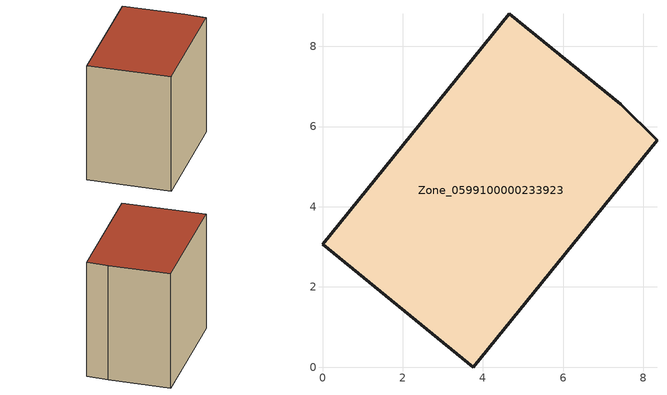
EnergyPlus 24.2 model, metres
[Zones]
Zone_0599100000233923
 floor ground (C_G): 0,3.06 4.66,8.81 7.43,6.55 8.34,5.66 3.75,0 z0
 wall outside (C_F): 4.66,8.81 0,3.06 3.75,0 8.34,5.66 7.43,6.55 4.66,8.81 z0:7.1
 roof outside (C_R): 8.34,5.66 7.43,6.55 4.66,8.81 0,3.06 3.75,0 z7.1
[BUILDING]
Pand.0599100000233923: North Axis=0; Terrain=City; Loads Convergence Tolerance Value=0.04; Temperature Convergence Tolerance Value=0.4; Solar Distribution=FullExterior; Maximum Number of Warmup Days=25; Minimum Number of Warmup Days=1
[Site:Location]
Rotterdam.The.Hague.AP_ZH_NLD Design_Conditions: Latitude=51.96; Longitude=4.45; Time Zone=1; Elevation=-4.5
[SITE:GROUNDTEMPERATURE:BUILDINGSURFACE]
18, 18, 18, 18, 18, 18, 18, 18, 18, 18, 18, 18
[MATERIAL] Thermal Absorptance=0.9; Solar Absorptance=0.7; Visible Absorptance=0.7
Name | Roughness | Thickness | Conductivity | Density | Specific Heat
G.TI.1946-1964 | MediumSmooth | 0.15 | 1 | 540 | 1210
F.TI.1946-1964 | Rough | 0.3 | 0.857143 | 1920 | 840
R.TI.1946-1964 | MediumRough | 0.2 | 0.277778 | 1500 | 1000
[CONSTRUCTION]
C_G: G.TI.1946-1964
C_F: F.TI.1946-1964
C_R: R.TI.1946-1964
[ZONE]
Zone_0599100000233923: Type=1; Multiplier=1; Ceiling Height=Autocalculate; Volume=Autocalculate; Floor Area=autocalculate; Part of Total Floor Area=Yes
[ZONEINFILTRATION:DESIGNFLOWRATE]
Infil_Zone_0599100000233923: Zone or ZoneList or Space or SpaceList=Zone_0599100000233923; Schedule=AlwaysOn; Design Flow Rate Calculation Method=Flow/Area; Flow Rate per Floor Area=0.003; Constant Term Coefficient=1; Temperature Term Coefficient=0; Velocity Term Coefficient=0; Velocity Squared Term Coefficient=0
[HVACTEMPLATE:ZONE:IDEALLOADSAIRSYSTEM]
Zone_0599100000233923: Maximum Heating Supply Air Temperature=50; Minimum Cooling Supply Air Temperature=13; Maximum Heating Supply Air Humidity Ratio=0.0156; Minimum Cooling Supply Air Humidity Ratio=0.0077; Heating Limit=NoLimit; Cooling Limit=NoLimit; Dehumidification Control Type=ConstantSensibleHeatRatio; Cooling Sensible Heat Ratio=0.7; Dehumidification Setpoint=60; Humidification Control Type=None; Humidification Setpoint=30; Outdoor Air Method=None; Outdoor Air Flow Rate per Person=0.00944; Outdoor Air Flow Rate per Zone Floor Area=0; Outdoor Air Flow Rate per Zone=0; Demand Controlled Ventilation Type=None; Outdoor Air Economizer Type=NoEconomizer; Heat Recovery Type=None; Sensible Heat Recovery Effectiveness=0.7; Latent Heat Recovery Effectiveness=0.65
[ZONECONTROL:THERMOSTAT]
ThermostatControl_Zone_0599100000233923: Zone or ZoneList=Zone_0599100000233923; Control Type Schedule=DualSetpointControlType; Control 1=Thermostat_Zone_0599100000233923; Temperature Difference Between Cutout And Setpoint=0
[THERMOSTATSETPOINT:DUALSETPOINT]
Thermostat_Zone_0599100000233923: Heating Setpoint Temperature Schedule=HeatingSetpoint_Zone_0599100000233923; Cooling Setpoint Temperature Schedule=CoolingSetpoint_Zone_0599100000233923
[SCHEDULE:COMPACT]
HeatingSetpoint_Zone_0599100000233923: Through: 12/31, For: AllDays, Until: 24:00, 21
CoolingSetpoint_Zone_0599100000233923: Through: 12/31, For: AllDays, Until: 24:00, 24
DualSetpointControlType: Through: 12/31, For: AllDays, Until: 24:00, 4
AlwaysOn: Through: 12/31, For: AllDays, Until: 24:00, 1
